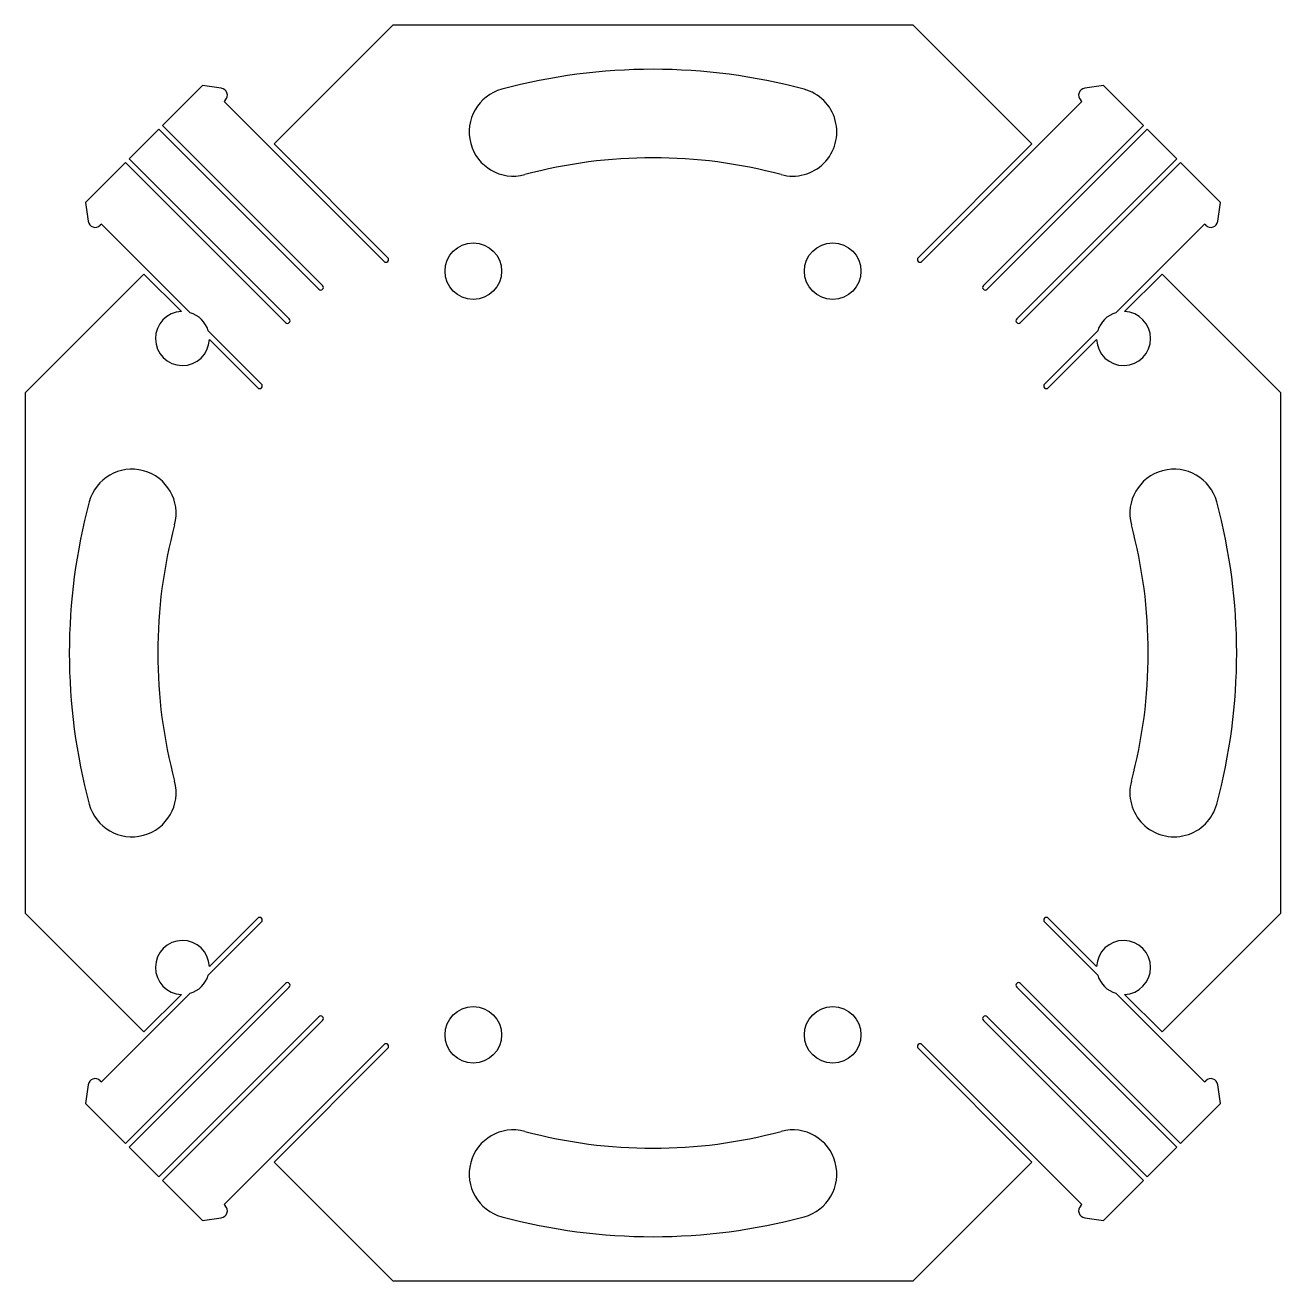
# Model space of a CAD drawing. Extents: x -35.5 to 35.5, y -35.5 to 35.5.
import ezdxf

# ---------------------------------------------------------------- set-up
doc = ezdxf.new("R2010")
doc.units = 0
doc.layers.get('0').update_dxf_attribs({"linetype": 'continuous'})

# ---------------------------------------------------------------- blocks, each defined once
blk = doc.blocks.new('SHAPE2DVIEW011')
at = {"color": 0}
for p, q in [((-14.705, 35.5), (-21.425, 28.779)), ((14.705, 35.5), (-14.705, 35.5)), ((21.425, 28.779), (14.705, 35.5)), ((-25.471, 32.088), (-27.733, 29.825)), ((-24.408, 31.933), (-25.471, 32.088)), ((25.471, 32.088), (24.408, 31.933)), ((27.733, 29.825), (25.471, 32.088)), ((-24.183, 31.254), (-24.254, 31.183)), ((24.254, 31.183), (24.183, 31.254)), ((-24.254, 31.183), (-15.203, 22.132)), ((24.254, 31.183), (15.203, 22.132)), ((-27.733, 29.825), (-18.682, 20.774)), ((18.682, 20.774), (27.733, 29.825)), ((-27.945, 29.613), (-29.613, 27.945)), ((-18.894, 20.562), (-27.945, 29.613)), ((27.945, 29.613), (18.894, 20.562)), ((29.613, 27.945), (27.945, 29.613)), ((-14.991, 22.345), (-21.425, 28.779)), ((14.991, 22.345), (21.425, 28.779)), ((-29.825, 27.733), (-32.088, 25.471)), ((-20.774, 18.682), (-29.825, 27.733)), ((-29.613, 27.945), (-20.562, 18.894)), ((20.562, 18.894), (29.613, 27.945)), ((29.825, 27.733), (20.774, 18.682)), ((32.088, 25.471), (29.825, 27.733)), ((-32.088, 25.471), (-31.933, 24.408)), ((31.933, 24.408), (32.088, 25.471)), ((-31.183, 24.254), (-31.254, 24.183)), ((-31.183, 24.254), (-26.168, 19.239)), ((31.183, 24.254), (26.168, 19.239)), ((31.254, 24.183), (31.183, 24.254)), ((-28.779, 21.425), (-35.5, 14.705)), ((-26.656, 19.302), (-28.779, 21.425)), ((26.656, 19.302), (28.779, 21.425)), ((35.5, 14.705), (28.779, 21.425)), ((-25.146, 18.217), (-22.132, 15.203)), ((25.146, 18.217), (22.132, 15.203)), ((-22.345, 14.991), (-25.083, 17.729)), ((22.345, 14.991), (25.083, 17.729)), ((-35.5, 14.705), (-35.5, -14.705)), ((35.5, -14.705), (35.5, 14.705)), ((-35.5, -14.705), (-28.779, -21.425)), ((28.779, -21.425), (35.5, -14.705)), ((-25.146, -18.217), (-22.132, -15.203)), ((-22.345, -14.991), (-25.083, -17.729)), ((25.146, -18.217), (22.132, -15.203)), ((22.345, -14.991), (25.083, -17.729)), ((-29.825, -27.733), (-20.774, -18.682)), ((-20.562, -18.894), (-29.613, -27.945)), ((29.613, -27.945), (20.562, -18.894)), ((20.774, -18.682), (29.825, -27.733)), ((-31.183, -24.254), (-26.168, -19.239)), ((-26.656, -19.302), (-28.779, -21.425)), ((31.183, -24.254), (26.168, -19.239)), ((26.656, -19.302), (28.779, -21.425)), ((-27.945, -29.613), (-18.894, -20.562)), ((18.894, -20.562), (27.945, -29.613)), ((-18.682, -20.774), (-27.733, -29.825)), ((27.733, -29.825), (18.682, -20.774)), ((-24.254, -31.183), (-15.203, -22.132)), ((-14.991, -22.345), (-21.425, -28.779)), ((14.991, -22.345), (21.425, -28.779)), ((24.254, -31.183), (15.203, -22.132)), ((-31.933, -24.408), (-32.088, -25.471)), ((-31.254, -24.183), (-31.183, -24.254)), ((31.183, -24.254), (31.254, -24.183)), ((32.088, -25.471), (31.933, -24.408)), ((-32.088, -25.471), (-29.825, -27.733)), ((29.825, -27.733), (32.088, -25.471)), ((-29.613, -27.945), (-27.945, -29.613)), ((27.945, -29.613), (29.613, -27.945)), ((-21.425, -28.779), (-14.705, -35.5)), ((14.705, -35.5), (21.425, -28.779)), ((-27.733, -29.825), (-25.471, -32.088)), ((25.471, -32.088), (27.733, -29.825)), ((-24.254, -31.183), (-24.183, -31.254)), ((24.183, -31.254), (24.254, -31.183)), ((-25.471, -32.088), (-24.408, -31.933)), ((24.408, -31.933), (25.471, -32.088)), ((-14.705, -35.5), (14.705, -35.5))]:
    blk.add_line(p, q, dxfattribs=at)
for centre in [(-10.16, 21.59), (10.16, 21.59), (-10.16, -21.59), (10.16, -21.59)]:
    blk.add_circle(centre, 1.6, dxfattribs=at)
for centre, radius, start, end in [((0, 0), 33, 75, 105), ((-24.466, 31.537), 0.4, -45, 81.68868), ((-7.894, 29.461), 2.5, 105, -75), ((7.894, 29.461), 2.5, -105, 75), ((24.466, 31.537), 0.4, 98.31132, -135.00002), ((0, 0), 28, 75, 105), ((-31.537, 24.466), 0.4, -171.68868, -45.00002), ((31.537, 24.466), 0.4, -135, -8.31132), ((-15.097, 22.239), 0.15, -135, 45), ((15.097, 22.239), 0.15, 135, -45), ((-18.788, 20.668), 0.15, -135, 45), ((18.788, 20.668), 0.15, 135, -45), ((-26.607, 17.778), 1.525, 91.85379, -1.85379), ((-26.607, 17.778), 1.525, 16.71287, 73.28713), ((26.607, 17.778), 1.525, 106.71297, 163.28703), ((26.607, 17.778), 1.525, 0, 88.14628), ((-20.668, 18.788), 0.15, -135, 45), ((20.668, 18.788), 0.15, 135, -45), ((26.607, 17.778), 1.525, -178.14628, 0), ((-22.239, 15.097), 0.15, -135, 45), ((22.239, 15.097), 0.15, 135, -45), ((-29.461, 7.894), 2.5, -15, 165), ((29.461, 7.894), 2.5, 15, -165), ((0, 0), 33, 165, -165), ((0, 0), 33, -15, 15), ((0, 0), 28, 165, -165), ((0, 0), 28, -15, 15), ((-29.461, -7.894), 2.5, -165, 15), ((29.461, -7.894), 2.5, 165, -15), ((-22.239, -15.097), 0.15, -45, 135), ((22.239, -15.097), 0.15, 45, -135), ((-26.607, -17.778), 1.525, 1.85372, -91.85372), ((26.607, -17.778), 1.525, 0, 178.14621), ((-26.607, -17.778), 1.525, -73.28703, -16.71297), ((26.607, -17.778), 1.525, -163.28713, -106.71287), ((26.607, -17.778), 1.525, -88.14621, 0), ((-20.668, -18.788), 0.15, -45, 135), ((20.668, -18.788), 0.15, 45, -135), ((-18.788, -20.668), 0.15, -45, 135), ((18.788, -20.668), 0.15, 45, -135), ((-15.097, -22.239), 0.15, -45, 135), ((15.097, -22.239), 0.15, 45, -135), ((-31.537, -24.466), 0.4, 45, 171.68868), ((31.537, -24.466), 0.4, 8.31132, 134.99998), ((-7.894, -29.461), 2.5, 75, -105), ((7.894, -29.461), 2.5, -75, 105), ((0, 0), 28, -105, -75), ((-24.466, -31.537), 0.4, -81.68868, 44.99998), ((0, 0), 33, -105, -75), ((24.466, -31.537), 0.4, 135, -98.31132)]:
    blk.add_arc(centre, radius, start, end, dxfattribs=at)

msp = doc.modelspace()

# ---------------------------------------------------------------- block references
at = {"color": 0}
msp.add_blockref('SHAPE2DVIEW011', (0, 0), dxfattribs=at)

doc.saveas('drawing.dxf')
